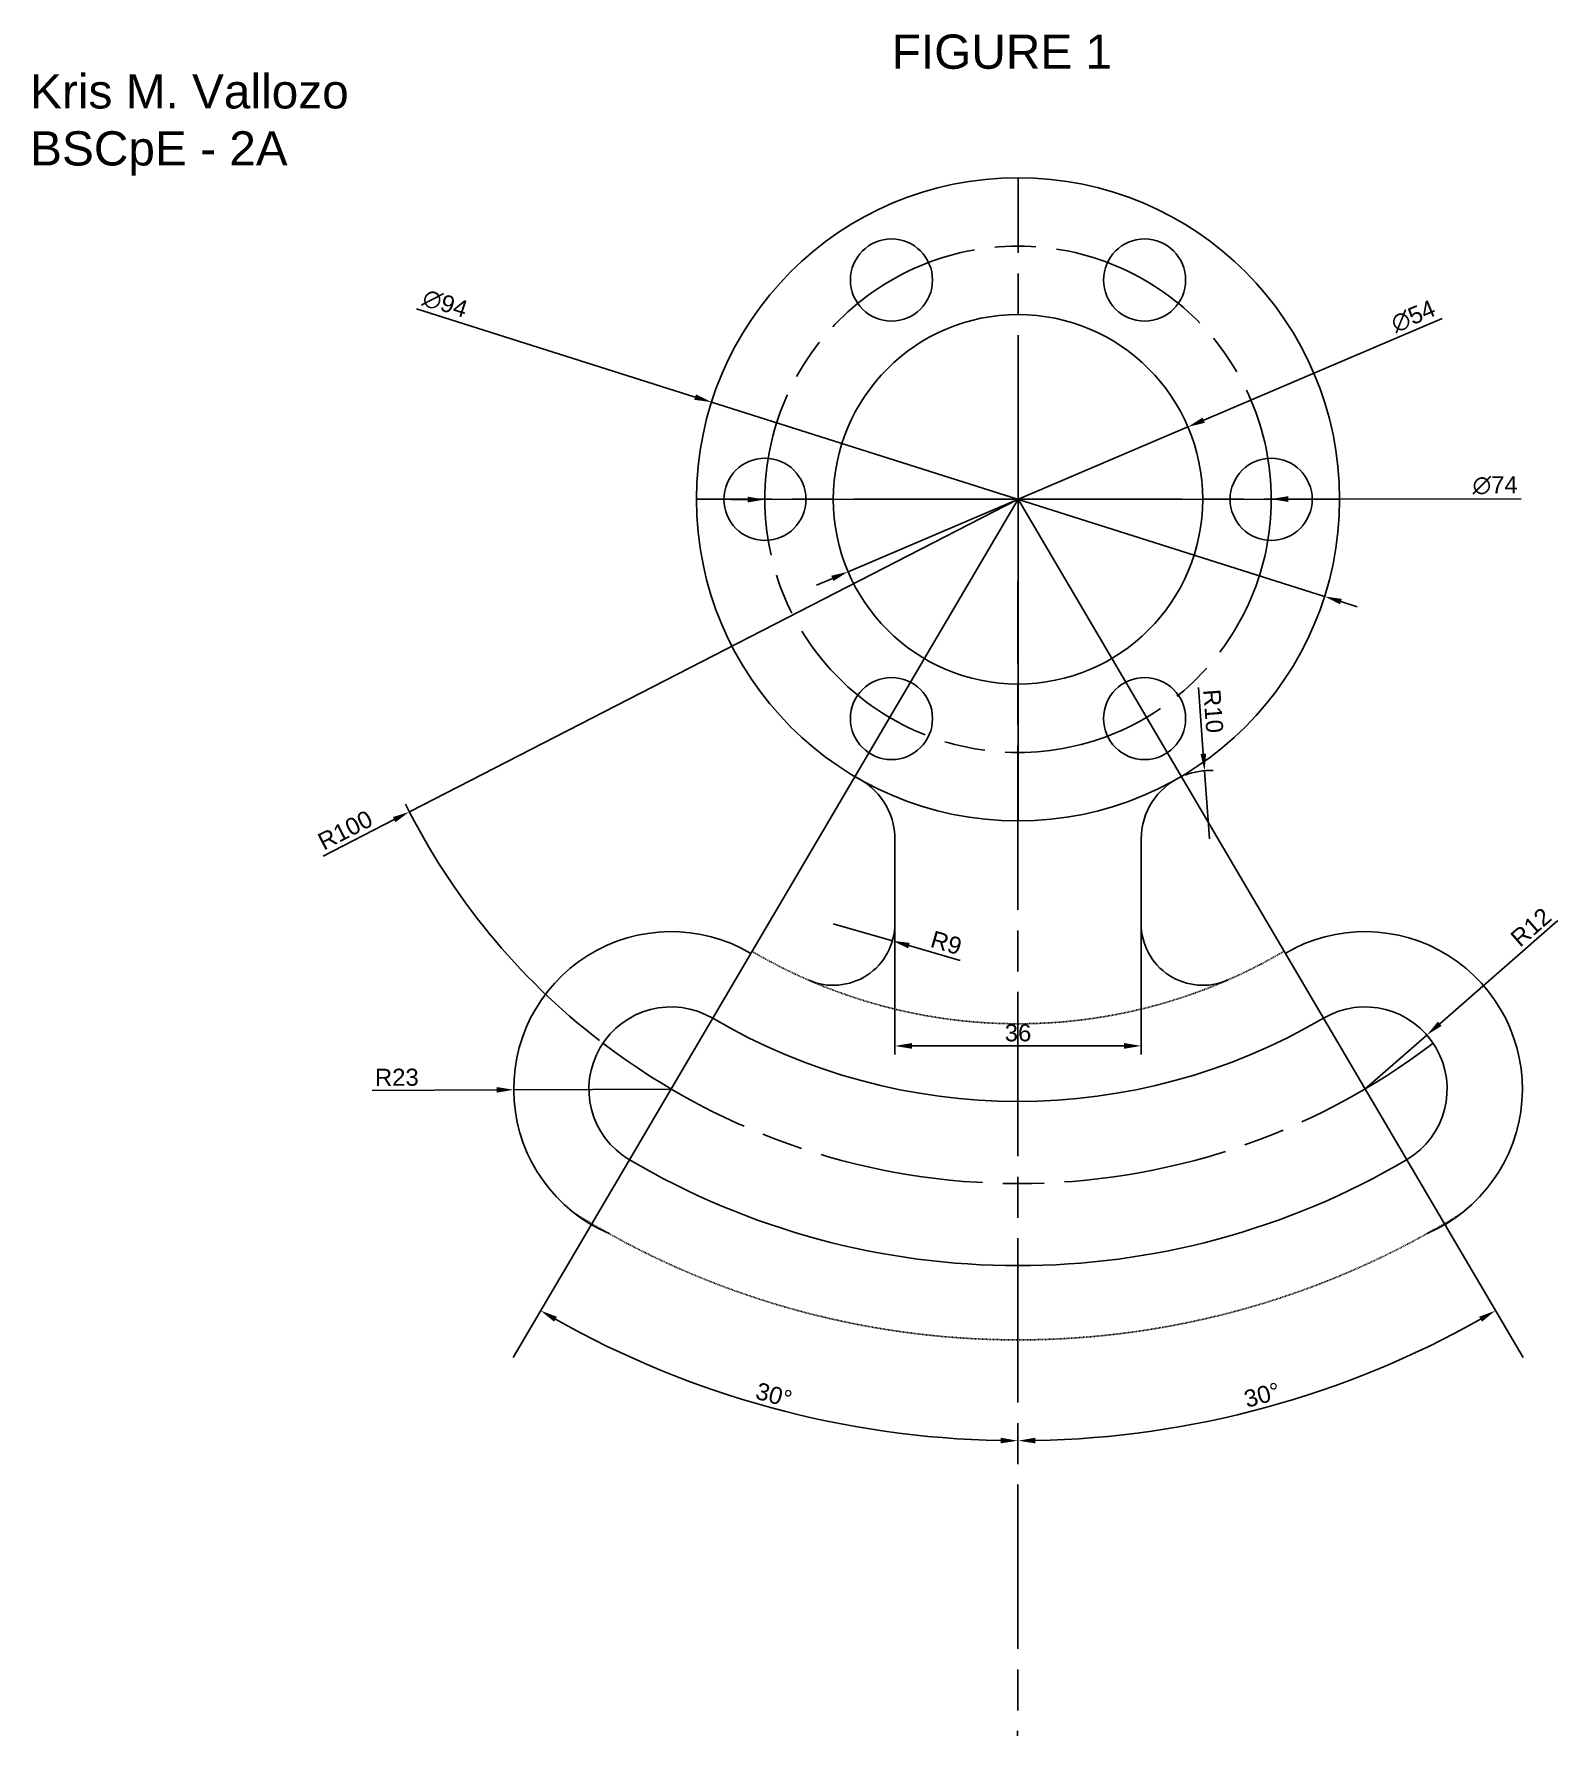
# Model space of a CAD drawing. Header units: millimetres. Extents: x 2492 to 2715, y 1225 to 1474.
import ezdxf

# ---------------------------------------------------------------- set-up
doc = ezdxf.new("R2010")
doc.units = ezdxf.units.MM
doc.linetypes.add('ACAD_ISO08W100', pattern=[36, 24, -3, 6, -3])
doc.styles.get("Standard").update_dxf_attribs({"font": 'arial.ttf'})
doc.dimstyles.new('ISO-25', dxfattribs={"dimtxt": 2.5, "dimasz": 2.5, "dimexe": 1.25, "dimexo": 0.625, "dimtad": 1, "dimtxsty": 'Standard', "dimcen": 2.5, "dimclrd": 254, "dimclre": 254, "dimclrt": 254, "dimadec": 0, "dimazin": 0, "dimtfac": 1, "dimtmove": 0, "dimatfit": 3, "dimfxl": 1, "dimarcsym": 0})

# ---------------------------------------------------------------- blocks, each defined once
blk = doc.blocks.new('*U1')
blk.add_circle((0, 0), 6)
blk = doc.blocks.new('*U2')
at = {"color": 0, "linetype": 'ByBlock', "lineweight": -2}
for p, rotation in [((2617.73, 1437.57), 299.9999999999999), ((2654.73, 1437.57), 240), ((2673.23, 1405.52), 180), ((2617.73, 1373.48), 59.99999999999999), ((2654.73, 1373.48), 120)]:
    blk.add_blockref('*U1', p, dxfattribs=dict(at, rotation=rotation))
blk.add_blockref('*U1', (2599.23, 1405.52), dxfattribs=at)
blk = doc.blocks.new('*D3')
at = {"color": 254, "lineweight": -2, "ltscale": 1e-05, "transparency": 16777216}
for p, q in [((2698.24, 1431.94), (2663.37, 1417.09)), ((2611.39, 1394.94), (2661.07, 1416.11)), ((2609.09, 1393.96), (2606.79, 1392.98))]:
    blk.add_line(p, q, dxfattribs=at)
at = {"color": 254, "ltscale": 1e-05, "transparency": 16777216}
for points in [[(2663.2, 1417.47), (2663.53, 1416.7), (2661.07, 1416.11)], [(2608.92, 1394.35), (2609.25, 1393.58), (2611.39, 1394.94)]]:
    blk.add_solid(points, dxfattribs=at)
at = {"layer": 'Defpoints', "color": 0, "ltscale": 1e-05, "transparency": 16777216}
for p in [(2661.07, 1416.11), (2611.39, 1394.94)]:
    blk.add_point(p, dxfattribs=at)
at = {"color": 254, "ltscale": 1e-05, "transparency": 16777216, "insert": (2694, 1432.27), "char_height": 2.5, "attachment_point": 5, "rotation": 23.0727}
blk.add_mtext('∅54', dxfattribs=at)
blk = doc.blocks.new('*D7')
at = {"color": 254, "lineweight": -2, "ltscale": 1e-05, "transparency": 16777216}
for p, q in [((2596.73, 1405.49), (2594.23, 1405.49)), ((2599.23, 1405.49), (2673.23, 1405.56)), ((2709.75, 1405.59), (2675.73, 1405.56))]:
    blk.add_line(p, q, dxfattribs=at)
at = {"color": 254, "ltscale": 1e-05, "transparency": 16777216}
for points in [[(2596.73, 1405.91), (2596.73, 1405.07), (2599.23, 1405.49)], [(2675.73, 1405.98), (2675.73, 1405.14), (2673.23, 1405.56)]]:
    blk.add_solid(points, dxfattribs=at)
at = {"layer": 'Defpoints', "color": 0, "ltscale": 1e-05, "transparency": 16777216}
for p in [(2599.23, 1405.49), (2673.23, 1405.56)]:
    blk.add_point(p, dxfattribs=at)
at = {"color": 254, "ltscale": 1e-05, "transparency": 16777216, "insert": (2705.97, 1407.56), "char_height": 2.5, "attachment_point": 5, "rotation": 0.0518}
blk.add_mtext('∅74', dxfattribs=at)
blk = doc.blocks.new('*D8')
at = {"color": 254, "lineweight": -2, "ltscale": 1e-05, "transparency": 16777216}
for p, q in [((2548.29, 1433.38), (2589.04, 1420.47)), ((2681.03, 1391.33), (2591.42, 1419.72)), ((2683.42, 1390.58), (2685.8, 1389.82))]:
    blk.add_line(p, q, dxfattribs=at)
at = {"color": 254, "ltscale": 1e-05, "transparency": 16777216}
for points in [[(2589.16, 1420.87), (2588.91, 1420.07), (2591.42, 1419.72)], [(2683.54, 1390.97), (2683.29, 1390.18), (2681.03, 1391.33)]]:
    blk.add_solid(points, dxfattribs=at)
at = {"layer": 'Defpoints', "color": 0, "ltscale": 1e-05, "transparency": 16777216}
for p in [(2591.42, 1419.72), (2681.03, 1391.33)]:
    blk.add_point(p, dxfattribs=at)
at = {"color": 254, "ltscale": 1e-05, "transparency": 16777216, "insert": (2552.48, 1434.12), "char_height": 2.5, "attachment_point": 5, "rotation": 342.4244}
blk.add_mtext('∅94', dxfattribs=at)
blk = doc.blocks.new('*D9')
at = {"color": 254, "lineweight": -2, "ltscale": 1e-05, "transparency": 16777216}
for p, q in [((2636.23, 1405.52), (2547.27, 1359.85)), ((2534.67, 1353.39), (2545.04, 1358.71))]:
    blk.add_line(p, q, dxfattribs=at)
blk.add_arc((2636.23, 1405.52), 100, 206.4591, 232.2872, dxfattribs=at)
at = {"color": 254, "ltscale": 1e-05, "transparency": 16777216}
blk.add_solid([(2544.85, 1359.08), (2545.23, 1358.34), (2547.27, 1359.85)], dxfattribs=at)
at = {"layer": 'Defpoints', "color": 0, "ltscale": 1e-05, "transparency": 16777216}
for p in [(2636.23, 1405.52), (2547.27, 1359.85)]:
    blk.add_point(p, dxfattribs=at)
at = {"color": 254, "ltscale": 1e-05, "transparency": 16777216, "insert": (2537.88, 1357.17), "char_height": 2.5, "attachment_point": 5, "rotation": 27.1753}
blk.add_mtext('R100', dxfattribs=at)
blk = doc.blocks.new('*D10')
at = {"color": 254, "lineweight": -2, "ltscale": 1e-05, "transparency": 16777216}
for p, q in [((2662.6, 1378.03), (2663.31, 1368.34)), ((2664.23, 1355.88), (2663.49, 1365.85))]:
    blk.add_line(p, q, dxfattribs=at)
blk.add_arc((2664.23, 1355.88), 10, 87.0407, 110.8768, dxfattribs=at)
at = {"color": 254, "ltscale": 1e-05, "transparency": 16777216}
blk.add_solid([(2663.73, 1368.37), (2662.9, 1368.31), (2663.49, 1365.85)], dxfattribs=at)
at = {"layer": 'Defpoints', "color": 0, "ltscale": 1e-05, "transparency": 16777216}
for p in [(2663.49, 1365.85), (2664.23, 1355.88)]:
    blk.add_point(p, dxfattribs=at)
at = {"color": 254, "ltscale": 1e-05, "transparency": 16777216, "insert": (2664.76, 1374.57), "char_height": 2.5, "attachment_point": 5, "rotation": 274.2027}
blk.add_mtext('R10', dxfattribs=at)
blk = doc.blocks.new('*D11')
at = {"color": 254, "lineweight": -2, "ltscale": 1e-05, "transparency": 16777216}
for p, q in [((2609.23, 1343.5), (2617.87, 1341)), ((2627.76, 1338.14), (2620.28, 1340.3))]:
    blk.add_line(p, q, dxfattribs=at)
at = {"color": 254, "ltscale": 1e-05, "transparency": 16777216}
blk.add_solid([(2620.39, 1340.7), (2620.16, 1339.9), (2617.87, 1341)], dxfattribs=at)
at = {"layer": 'Defpoints', "color": 0, "ltscale": 1e-05, "transparency": 16777216}
for p in [(2609.23, 1343.5), (2617.87, 1341)]:
    blk.add_point(p, dxfattribs=at)
at = {"color": 254, "ltscale": 1e-05, "transparency": 16777216, "insert": (2625.74, 1340.7), "char_height": 2.5, "attachment_point": 5, "rotation": 343.8877}
blk.add_mtext('R9', dxfattribs=at)
blk = doc.blocks.new('*D12')
at = {"color": 254, "lineweight": -2, "ltscale": 1e-05, "transparency": 16777216}
for p, q in [((2715.15, 1343.95), (2697.87, 1328.87)), ((2686.94, 1319.34), (2695.99, 1327.23))]:
    blk.add_line(p, q, dxfattribs=at)
at = {"color": 254, "ltscale": 1e-05, "transparency": 16777216}
blk.add_solid([(2697.6, 1329.19), (2698.14, 1328.56), (2695.99, 1327.23)], dxfattribs=at)
at = {"layer": 'Defpoints', "color": 0, "ltscale": 1e-05, "transparency": 16777216}
for p in [(2695.99, 1327.23), (2686.94, 1319.34)]:
    blk.add_point(p, dxfattribs=at)
at = {"color": 254, "ltscale": 1e-05, "transparency": 16777216, "insert": (2711.2, 1343), "char_height": 2.5, "attachment_point": 5, "rotation": 41.1062}
blk.add_mtext('R12', dxfattribs=at)
blk = doc.blocks.new('*D13')
at = {"color": 254, "lineweight": -2, "ltscale": 1e-05, "transparency": 16777216}
for p, q in [((2541.83, 1319.12), (2560.01, 1319.21)), ((2585.51, 1319.34), (2562.51, 1319.23))]:
    blk.add_line(p, q, dxfattribs=at)
at = {"color": 254, "ltscale": 1e-05, "transparency": 16777216}
blk.add_solid([(2560.01, 1319.63), (2560.01, 1318.8), (2562.51, 1319.23)], dxfattribs=at)
at = {"layer": 'Defpoints', "color": 0, "ltscale": 1e-05, "transparency": 16777216}
for p in [(2562.51, 1319.23), (2585.51, 1319.34)]:
    blk.add_point(p, dxfattribs=at)
at = {"color": 254, "ltscale": 1e-05, "transparency": 16777216, "insert": (2545.43, 1321.04), "char_height": 2.5, "attachment_point": 5, "rotation": 0.2821}
blk.add_mtext('R23', dxfattribs=at)
blk = doc.blocks.new('*D14')
at = {"color": 254, "lineweight": -2, "ltscale": 1e-05, "transparency": 16777216}
for p, q in [((2618.23, 1349.06), (2618.23, 1324.39)), ((2654.23, 1349.06), (2654.23, 1324.39)), ((2620.73, 1325.64), (2651.73, 1325.64))]:
    blk.add_line(p, q, dxfattribs=at)
at = {"color": 254, "ltscale": 1e-05, "transparency": 16777216}
for points in [[(2620.73, 1326.06), (2620.73, 1325.22), (2618.23, 1325.64)], [(2651.73, 1326.06), (2651.73, 1325.22), (2654.23, 1325.64)]]:
    blk.add_solid(points, dxfattribs=at)
at = {"layer": 'Defpoints', "color": 0, "ltscale": 1e-05, "transparency": 16777216}
for p in [(2618.23, 1349.69), (2654.23, 1349.69), (2654.23, 1325.64)]:
    blk.add_point(p, dxfattribs=at)
at = {"color": 254, "ltscale": 1e-05, "transparency": 16777216, "insert": (2636.23, 1327.54), "char_height": 2.5, "attachment_point": 5}
blk.add_mtext('36', dxfattribs=at)
blk = doc.blocks.new('*D15')
at = {"color": 254, "lineweight": -2, "ltscale": 1e-05, "transparency": 16777216}
blk.add_arc((2636.23, 1405.52), 137.58, 240.566, 268.9422, dxfattribs=at)
at = {"color": 254, "ltscale": 1e-05, "transparency": 16777216}
for points in [[(2568.41, 1285.34), (2568.83, 1286.06), (2566.45, 1286.95)], [(2633.69, 1268.38), (2633.68, 1267.55), (2636.19, 1267.94)]]:
    blk.add_solid(points, dxfattribs=at)
at = {"layer": 'Defpoints', "color": 0, "ltscale": 1e-05, "transparency": 16777216}
for p in [(2636.23, 1405.52), (2636.23, 1405.52), (2562.41, 1280.09), (2588.45, 1276.51), (2636.18, 1224.79)]:
    blk.add_point(p, dxfattribs=at)
at = {"color": 254, "ltscale": 1e-05, "transparency": 16777216, "insert": (2600.55, 1274.62), "char_height": 2.5, "attachment_point": 5, "rotation": 344.7541}
blk.add_mtext('30°', dxfattribs=at)
blk = doc.blocks.new('*D16')
at = {"color": 254, "lineweight": -2, "ltscale": 1e-05, "transparency": 16777216}
blk.add_arc((2636.23, 1405.52), 137.58, 271.0578, 299.434, dxfattribs=at)
at = {"color": 254, "ltscale": 1e-05, "transparency": 16777216}
for points in [[(2703.63, 1286.06), (2704.05, 1285.34), (2706, 1286.95)], [(2638.77, 1267.55), (2638.76, 1268.38), (2636.27, 1267.94)]]:
    blk.add_solid(points, dxfattribs=at)
at = {"layer": 'Defpoints', "color": 0, "ltscale": 1e-05, "transparency": 16777216}
for p in [(2636.23, 1405.52), (2636.23, 1405.52), (2710.04, 1280.09), (2660.52, 1270.11), (2636.28, 1224.79)]:
    blk.add_point(p, dxfattribs=at)
at = {"color": 254, "ltscale": 1e-05, "transparency": 16777216, "insert": (2671.91, 1274.62), "char_height": 2.5, "attachment_point": 5, "rotation": 15.2459}
blk.add_mtext('30°', dxfattribs=at)

msp = doc.modelspace()

# ---------------------------------------------------------------- linework, layer by layer
at = {"color": 9, "linetype": 'ACAD_ISO08W100'}
for q in [(2636.228, 1452.524), (2636.175, 1224.79)]:
    msp.add_line((2636.228, 1405.524), q, dxfattribs=at)
at = {"color": 9, "ltscale": 1e-05}
for q in [(2562.412, 1280.086), (2710.043, 1280.086)]:
    msp.add_line((2636.228, 1405.524), q, dxfattribs=at)
at = {"linetype": 'ACAD_ISO08W100'}
for q in [(2589.228, 1405.524), (2683.228, 1405.524)]:
    msp.add_line((2636.228, 1405.524), q, dxfattribs=at)
for p, q in [((2636.228, 1405.524), (2636.228, 1358.524)), ((2618.228, 1355.876), (2618.228, 1343.496)), ((2654.228, 1355.876), (2654.228, 1343.496))]:
    msp.add_line(p, q)
for radius in [47, 27]:
    msp.add_circle((2636.228, 1405.524), radius)
at = {"color": 9, "linetype": 'ACAD_ISO08W100'}
msp.add_circle((2636.228, 1405.524), 37, dxfattribs=at)
at = {"ltscale": 1e-05}
for centre, radius, start, end in [((2608.228, 1355.876), 10, 0, 65.54219), ((2664.228, 1355.876), 10, 114.45781, 180), ((2609.228, 1343.496), 9, 246.47731, 0), ((2663.228, 1343.496), 9, 180, 293.52269), ((2585.511, 1319.339), 23, 59.52488, 246.78748), ((2686.944, 1319.339), 23, 293.21252, 120.47512), ((2585.511, 1319.339), 12, 59.5249, 239.52486), ((2686.944, 1319.339), 12, 300.47514, 120.4751), ((2636.228, 1405.524), 88, 239.52488, 300.47512), ((2636.228, 1405.524), 112, 239.52488, 300.47512)]:
    msp.add_arc(centre, radius, start, end, dxfattribs=at)
at = {"linetype": 'ACAD_ISO08W100', "ltscale": 1e-05}
for radius, start, end in [(76.65, 239.52488, 300.47512), (122.85, 238.16869, 301.83131)]:
    msp.add_arc((2636.228, 1405.524), radius, start, end, dxfattribs=at)
at = {"color": 9, "linetype": 'ACAD_ISO08W100'}
msp.add_arc((2636.228, 1405.524), 100, 232.64526, 307.35474, dxfattribs=at)

# ---------------------------------------------------------------- block references
msp.add_blockref('*U2', (0, 0))

# ---------------------------------------------------------------- texts
at = {"ltscale": 1e-05, "char_height": 5, "attachment_point": 1}
for s, width, insert in [('\\pxqc,t18;FIGURE 1', 61.15376, (2603.295, 1473.446)), ('Kris M. Vallozo\\PBSCpE - 2A', 80.50623, (2491.825, 1467.645))]:
    msp.add_mtext_dynamic_manual_height_columns(s, width=width, gutter_width=12.5, heights=[0], dxfattribs=dict(at, insert=insert))

# ---------------------------------------------------------------- dimensions: what is measured, and where the dimension line sits
at = {"ltscale": 1e-05}
for p1, p2, picture, middle in [((2681.034, 1391.332), (2591.422, 1419.717), '*D8', (2551.889, 1432.239)), ((2611.387, 1394.943), (2661.068, 1416.106), '*D3', (2694.768, 1430.461)), ((2599.228, 1405.491), (2673.228, 1405.558), '*D7', (2705.976, 1405.587))]:
    dim = msp.add_diameter_dim_2p(p1=p1, p2=p2, dimstyle='ISO-25', dxfattribs=at)
    dim.commit()
    dim.dimension.update_dxf_attribs({"geometry": picture, "text_midpoint": middle, "dimtype": 163})
for center, mpoint, picture, middle in [((2636.228, 1405.524), (2547.266, 1359.853), '*D9', (2537.876, 1357.17)), ((2664.228, 1355.876), (2663.495, 1365.849), '*D10', (2664.76, 1374.572)), ((2609.228, 1343.496), (2617.874, 1340.998), '*D11', (2625.745, 1340.704))]:
    dim = msp.add_radius_dim(center=center, mpoint=mpoint, dimstyle='ISO-25', dxfattribs=at)
    dim.commit()
    dim.dimension.update_dxf_attribs({"geometry": picture, "text_midpoint": middle})
for base, line1, line2, picture, middle in [((2588.446, 1276.508), ((2636.228, 1405.524), (2636.175, 1224.79)), ((2636.228, 1405.524), (2562.412, 1280.086)), '*D15', (2600.549, 1274.621)), ((2660.519, 1270.106), ((2636.228, 1405.524), (2636.28, 1224.79)), ((2636.228, 1405.524), (2710.043, 1280.086)), '*D16', (2671.906, 1274.621))]:
    dim = msp.add_angular_dim_2l(base=base, line1=line1, line2=line2, dimstyle='ISO-25', override={"dimtfillclr": 254}, dxfattribs=at)
    dim.commit()
    dim.dimension.update_dxf_attribs({"geometry": picture, "text_midpoint": middle})
at = {"color": 9, "ltscale": 1e-05}
dim = msp.add_linear_dim(base=(2654.228, 1325.64), p1=(2618.228, 1349.686), p2=(2654.228, 1349.686), dimstyle='ISO-25', dxfattribs=at)
dim.commit()
dim.dimension.update_dxf_attribs({"geometry": '*D14', "text_midpoint": (2636.228, 1327.542)})
at = {"ltscale": 1e-05}
for center, mpoint, picture, middle in [((2686.944, 1319.339), (2695.986, 1327.229), '*D12', (2712.439, 1341.585)), ((2585.511, 1319.339), (2562.511, 1319.226), '*D13', (2545.441, 1319.142))]:
    dim = msp.add_radius_dim(center=center, mpoint=mpoint, dimstyle='ISO-25', dxfattribs=at)
    dim.commit()
    dim.dimension.update_dxf_attribs({"geometry": picture, "text_midpoint": middle, "dimtype": 164})

doc.saveas('drawing.dxf')
